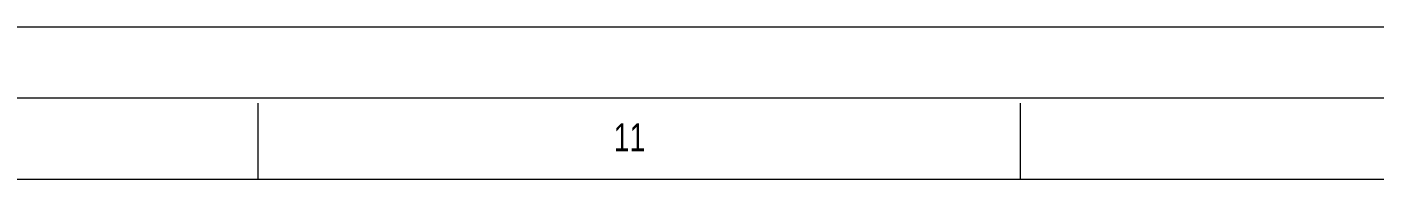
# Model space of a CAD drawing. Header units: millimetres. Extents: x 3220 to 226993, y 817 to 176024.
# Drawn here: x 193990 to 202681, y 116639 to 117622 of the extents above; entities that cross this region are included whole.
import ezdxf

# ---------------------------------------------------------------- set-up
doc = ezdxf.new("R2010")
doc.units = ezdxf.units.MM
doc.styles.add('SLDTEXTSTYLE0', font='TXT', dxfattribs={"width": 0.75})

# ---------------------------------------------------------------- blocks, each defined once
blk = doc.blocks.new('A1 E1-200')
at = {"color": 1, "linetype": 'Continuous', "lineweight": 18}
for p, q in [((-164800, 116400), (0, 116400)), ((-162844, 114440), (-1960, 114440)), ((-164800, 0), (0, 0))]:
    blk.add_line(p, q, dxfattribs=at)
at = {"linetype": 'Continuous', "lineweight": 18}
blk.add_line((-163879, 115487), (-937, 115487), dxfattribs=at)
at = {"color": 5, "linetype": 'Continuous', "lineweight": 15}
for p, q in [((-62806, 114439), (-62806, 115419)), ((-53008, 115419), (-53008, 114439))]:
    blk.add_line(p, q, dxfattribs=at)
at = {"color": 1, "linetype": 'Continuous', "lineweight": 15}
blk.add_line((-164800, 0), (0, 0), dxfattribs=at)
at = {"color": 5, "linetype": 'Continuous', "lineweight": 15, "insert": (-58234, 115158), "char_height": 362.9, "attachment_point": 1, "style": 'SLDTEXTSTYLE0'}
blk.add_mtext('11', dxfattribs=at)

msp = doc.modelspace()

# ---------------------------------------------------------------- block references
at = {"xscale": 0.5017310599597968, "yscale": 0.5017310599597968, "zscale": 0.5017310599597968}
for p in [(226993.4, 117622.2), (226993.4, 59220.8)]:
    msp.add_blockref('A1 E1-200', p, dxfattribs=at)

doc.saveas('drawing.dxf')
